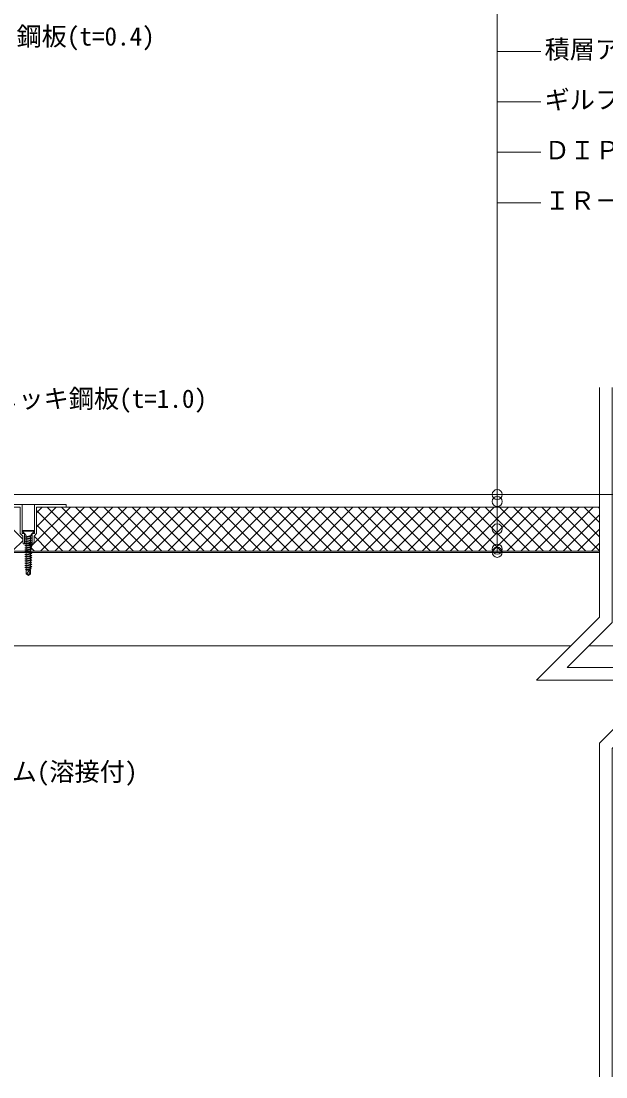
# Model space of a CAD drawing. Units: millimetres, scale not verified. Extents: x -1380 to 1380, y -955 to 955.
# Drawn here: x -160 to 305, y -522 to 316 of the extents above; entities that cross this region are included whole.
import ezdxf
from ezdxf.enums import TextEntityAlignment as Align

# ---------------------------------------------------------------- set-up
doc = ezdxf.new("R2010")
doc.units = ezdxf.units.MM
doc.header["$LTSCALE"] = 3
doc.linetypes.add('USER1', pattern=[9.525, 6.35, -3.175])
for name, color, linetype, lineweight in [('0-1_HATCH', 9, 'Continuous', 18), ('0-3_BOUSUI', 1, 'Continuous', 18), ('0-4_MOJI', 7, 'Continuous', 18), ('0-6_sunpo', 7, 'Continuous', 18), ('0-7_KANAMONO_SCREW', 4, 'Continuous', 18), ('0-8_dannnetu', 6, 'Continuous', 18), ('0-C_dekki', 3, 'USER1', 18), ('0-E_ZATU', 6, 'Continuous', 18)]:
    doc.layers.add(name, color=color, linetype=linetype, lineweight=lineweight)
doc.styles.add('ＭＳ ゴシック', font='')
doc.styles.get('ＭＳ ゴシック').set_extended_font_data('MS Gothic')

msp = doc.modelspace()

# ---------------------------------------------------------------- linework, layer by layer
at = {"layer": '0-1_HATCH'}
for p, q in [((-158.776, -95.32), (-184.137, -69.959)), ((-152.213, -101.259), (-120.913, -69.959)), ((-147.776, -74.37), (-143.364, -69.959)), ((-147.776, -85.596), (-132.139, -69.959)), ((-115.645, -104.774), (-147.776, -72.644)), ((-144.491, -104.762), (-109.688, -69.959)), ((-104.415, -104.779), (-139.236, -69.959)), ((-133.271, -104.767), (-98.463, -69.959)), ((-93.185, -104.784), (-128.011, -69.959)), ((-122.051, -104.772), (-87.237, -69.959)), ((-81.954, -104.789), (-116.785, -69.959)), ((-110.83, -104.777), (-76.012, -69.959)), ((-70.724, -104.794), (-105.56, -69.959)), ((-99.61, -104.782), (-64.787, -69.959)), ((-59.494, -104.799), (-94.335, -69.959)), ((-88.389, -104.786), (-53.562, -69.959)), ((-48.264, -104.804), (-83.109, -69.959)), ((-77.169, -104.791), (-42.336, -69.959)), ((-37.033, -104.809), (-71.884, -69.959)), ((-65.949, -104.796), (-31.111, -69.959)), ((-25.803, -104.814), (-60.659, -69.959)), ((-54.728, -104.801), (-19.886, -69.959)), ((-14.573, -104.819), (-49.433, -69.959)), ((-43.508, -104.806), (-8.66, -69.959)), ((-3.342, -104.824), (-38.208, -69.959)), ((-32.288, -104.811), (2.565, -69.959)), ((7.888, -104.829), (-26.983, -69.959)), ((-21.067, -104.816), (13.79, -69.959)), ((19.118, -104.834), (-15.757, -69.959)), ((-9.847, -104.821), (25.016, -69.959)), ((30.349, -104.839), (-4.532, -69.959)), ((1.373, -104.826), (36.241, -69.959)), ((41.579, -104.844), (6.693, -69.959)), ((12.594, -104.831), (47.466, -69.959)), ((52.809, -104.849), (17.919, -69.959)), ((23.814, -104.836), (58.692, -69.959)), ((64.039, -104.854), (29.144, -69.959)), ((35.034, -104.841), (69.917, -69.959)), ((75.27, -104.859), (40.369, -69.959)), ((46.255, -104.846), (81.142, -69.959)), ((86.5, -104.864), (51.595, -69.959)), ((57.475, -104.851), (92.368, -69.959)), ((97.73, -104.869), (62.82, -69.959)), ((68.695, -104.856), (103.593, -69.959)), ((108.961, -104.874), (74.045, -69.959)), ((79.916, -104.861), (114.818, -69.959)), ((120.191, -104.879), (85.271, -69.959)), ((91.136, -104.866), (126.044, -69.959)), ((131.421, -104.884), (96.496, -69.959)), ((102.356, -104.871), (137.269, -69.959)), ((142.652, -104.889), (107.721, -69.959)), ((113.577, -104.876), (148.494, -69.959)), ((153.882, -104.894), (118.946, -69.959)), ((124.797, -104.881), (159.72, -69.959)), ((165.112, -104.899), (130.172, -69.959)), ((136.017, -104.886), (170.945, -69.959)), ((176.342, -104.904), (141.397, -69.959)), ((147.238, -104.891), (182.17, -69.959)), ((187.573, -104.909), (152.622, -69.959)), ((158.458, -104.896), (193.396, -69.959)), ((198.803, -104.914), (163.848, -69.959)), ((169.678, -104.901), (204.621, -69.959)), ((210.033, -104.919), (175.073, -69.959)), ((180.899, -104.906), (215.846, -69.959)), ((221.264, -104.924), (186.298, -69.959)), ((192.119, -104.911), (227.071, -69.959)), ((232.494, -104.929), (197.524, -69.959)), ((203.339, -104.916), (238.297, -69.959)), ((243.724, -104.934), (208.749, -69.959)), ((214.56, -104.921), (249.522, -69.959)), ((254.955, -104.939), (219.974, -69.959)), ((225.78, -104.926), (260.747, -69.959)), ((266.185, -104.944), (231.2, -69.959)), ((237, -104.931), (271.973, -69.959)), ((277.415, -104.949), (242.425, -69.959)), ((248.221, -104.936), (283.198, -69.959)), ((288.646, -104.954), (253.65, -69.959)), ((259.441, -104.941), (294.423, -69.959)), ((299.537, -104.62), (264.876, -69.959)), ((299.537, -93.394), (276.101, -69.959)), ((299.537, -82.169), (287.326, -69.959)), ((299.537, -70.944), (298.552, -69.959)), ((270.662, -104.946), (299.537, -76.07)), ((-126.876, -104.769), (-147.776, -83.869)), ((281.882, -104.951), (299.537, -87.296)), ((-166.356, -104.175), (-158.776, -96.596)), ((-138.106, -104.764), (-149.776, -93.094)), ((293.102, -104.956), (299.537, -98.521)), ((-149.336, -104.759), (-152.232, -101.863))]:
    msp.add_line(p, q, dxfattribs=at)
at = {"layer": '0-3_BOUSUI'}
msp.add_lwpolyline([(-622.281, 201.041), (-490.139, 201.041), (-449.281, 160.184), (-449.281, -15.816), (-405.139, -59.959), (899.719, -59.959)], dxfattribs=at)
at = {"layer": '0-4_MOJI'}
for p, q in [((218.248, -105.772), (218.248, 331.711)), ((218.248, 291.711), (252.824, 291.711)), ((218.248, 251.711), (252.824, 251.711)), ((218.248, 211.711), (252.824, 211.711)), ((218.248, 171.711), (252.824, 171.711))]:
    msp.add_line(p, q, dxfattribs=at)
for centre in [(218.248, -59.959), (218.248, -65.49), (218.248, -87.244), (218.248, -103.308), (218.248, -105.772)]:
    msp.add_circle(centre, 4, dxfattribs=at)
at = {"layer": '0-6_sunpo'}
for points in [[(299.537, 25.034), (299.537, -157.255), (249.537, -207.255), (349.537, -207.255), (299.537, -257.255), (299.537, -522.159)], [(309.537, 25.034), (309.537, -161.397), (273.679, -197.255), (373.679, -197.255), (309.537, -261.397), (309.537, -522.159)]]:
    msp.add_lwpolyline(points, dxfattribs=at)
at = {"layer": '0-7_KANAMONO_SCREW'}
for p, q in [((-159.276, -88.459), (-149.276, -88.459)), ((-159.276, -88.959), (-159.276, -88.459)), ((-159.276, -88.959), (-156.856, -91.379)), ((-149.276, -88.959), (-149.276, -88.459)), ((-157.126, -93.384), (-156.126, -93.924)), ((-157.126, -95.134), (-156.126, -95.674)), ((-157.126, -96.884), (-156.126, -97.424)), ((-157.126, -98.634), (-156.126, -99.174)), ((-157.126, -100.384), (-156.126, -100.924)), ((-156.276, -92.509), (-156.338, -92.278)), ((-156.276, -92.509), (-156.126, -92.509)), ((-156.126, -93.384), (-152.426, -92.509)), ((-156.126, -93.384), (-156.126, -92.509)), ((-156.126, -93.924), (-156.126, -95.134)), ((-156.126, -95.134), (-152.426, -94.259)), ((-156.126, -95.674), (-156.126, -96.884)), ((-156.126, -96.884), (-152.426, -96.009)), ((-156.126, -97.424), (-152.426, -96.759)), ((-156.126, -97.424), (-156.126, -98.634)), ((-156.126, -98.634), (-152.426, -97.759)), ((-156.126, -99.174), (-156.126, -100.384)), ((-156.126, -100.384), (-152.426, -99.509)), ((-151.426, -92.509), (-152.426, -92.509)), ((-152.426, -93.259), (-152.426, -94.259)), ((-151.426, -94.259), (-152.426, -94.259)), ((-152.426, -95.009), (-152.426, -96.009)), ((-152.426, -96.759), (-151.426, -96.009)), ((-151.426, -96.009), (-152.426, -96.009)), ((-152.426, -96.759), (-152.426, -97.759)), ((-151.426, -97.759), (-152.426, -97.759)), ((-152.426, -98.509), (-152.426, -99.509)), ((-151.426, -99.509), (-152.426, -99.509)), ((-152.426, -100.259), (-152.426, -101.259)), ((-152.276, -92.509), (-152.214, -92.278)), ((-157.126, -102.134), (-156.126, -102.674)), ((-157.126, -103.884), (-156.126, -104.424)), ((-157.126, -105.634), (-156.126, -106.174)), ((-157.126, -107.384), (-156.126, -107.924)), ((-156.126, -100.924), (-156.126, -102.134)), ((-156.126, -102.134), (-152.426, -101.259)), ((-156.126, -102.674), (-156.126, -103.884)), ((-156.126, -103.884), (-152.426, -103.009)), ((-156.126, -104.424), (-156.126, -105.634)), ((-156.126, -105.634), (-152.426, -104.759)), ((-156.126, -106.174), (-156.126, -107.384)), ((-156.126, -107.384), (-152.426, -106.509)), ((-156.126, -107.924), (-156.126, -109.134)), ((-156.126, -109.134), (-151.426, -108.259)), ((-156.126, -109.134), (-152.426, -108.259)), ((-151.426, -101.259), (-152.426, -101.259)), ((-152.426, -102.009), (-152.426, -103.009)), ((-151.426, -103.009), (-152.426, -103.009)), ((-152.426, -103.759), (-152.426, -104.759)), ((-151.426, -104.759), (-152.426, -104.759)), ((-152.426, -105.509), (-152.426, -106.509)), ((-151.426, -106.509), (-152.426, -106.509)), ((-152.426, -107.259), (-152.426, -108.259)), ((-151.426, -108.259), (-152.426, -108.259)), ((-152.426, -109.009), (-151.426, -108.259)), ((-157.126, -109.134), (-156.126, -109.134)), ((-157.126, -109.134), (-156.126, -109.674)), ((-157.126, -110.884), (-156.126, -110.884)), ((-157.126, -110.884), (-156.126, -111.424)), ((-157.126, -112.634), (-156.126, -112.634)), ((-157.126, -114.384), (-156.126, -114.384)), ((-157.126, -114.384), (-156.126, -114.924)), ((-157.126, -116.134), (-156.126, -116.134)), ((-157.126, -116.134), (-156.126, -116.674)), ((-156.126, -109.674), (-152.426, -109.009)), ((-156.126, -109.674), (-156.126, -110.884)), ((-156.126, -110.884), (-151.426, -110.009)), ((-156.126, -110.884), (-152.426, -110.009)), ((-156.126, -111.424), (-152.426, -110.759)), ((-156.126, -111.424), (-156.126, -112.634)), ((-156.126, -112.634), (-151.426, -111.759)), ((-156.126, -112.634), (-152.426, -111.759)), ((-156.126, -113.174), (-156.126, -114.384)), ((-156.126, -114.384), (-151.426, -113.509)), ((-156.126, -114.384), (-152.426, -113.509)), ((-156.126, -114.924), (-152.426, -114.259)), ((-156.126, -114.924), (-156.126, -116.134)), ((-156.126, -116.134), (-151.426, -115.259)), ((-156.126, -116.134), (-152.426, -115.259)), ((-156.126, -116.674), (-152.426, -116.009)), ((-156.126, -116.674), (-156.126, -117.884)), ((-156.126, -117.884), (-151.426, -117.009)), ((-156.126, -117.884), (-152.426, -117.009)), ((-152.426, -109.009), (-152.426, -110.009)), ((-151.426, -110.009), (-152.426, -110.009)), ((-152.426, -110.759), (-151.426, -110.009)), ((-152.426, -110.759), (-152.426, -111.759)), ((-151.426, -111.759), (-152.426, -111.759)), ((-152.426, -112.509), (-151.426, -111.759)), ((-151.426, -113.509), (-152.426, -113.509)), ((-152.426, -114.259), (-151.426, -113.509)), ((-152.426, -114.259), (-152.426, -115.259)), ((-151.426, -115.259), (-152.426, -115.259)), ((-152.426, -116.009), (-151.426, -115.259)), ((-152.426, -116.009), (-152.426, -117.009)), ((-151.426, -117.009), (-152.426, -117.009)), ((-152.426, -117.759), (-151.426, -117.009)), ((-157.126, -117.884), (-156.126, -117.884)), ((-157.126, -117.884), (-156.126, -118.424)), ((-156.508, -119.459), (-155.708, -119.891)), ((-156.126, -118.424), (-152.426, -117.759)), ((-156.126, -118.424), (-155.708, -119.459)), ((-156.026, -119.891), (-156.026, -122.833)), ((-156.026, -119.891), (-152.526, -119.891)), ((-154.276, -124.059), (-156.026, -122.833)), ((-155.708, -119.459), (-151.948, -118.759)), ((-155.708, -119.891), (-152.748, -119.359)), ((-154.276, -124.059), (-155.017, -122.055)), ((-154.276, -124.059), (-152.526, -122.833)), ((-152.426, -117.759), (-152.748, -118.759)), ((-152.748, -119.359), (-152.748, -119.891))]:
    msp.add_line(p, q, dxfattribs=at)
for points in [[(-159.276, -88.959), (-149.276, -88.959), (-151.696, -91.379)], [(-157.126, -93.384), (-156.126, -93.384), (-151.426, -92.509)], [(-157.126, -95.134), (-156.126, -95.134), (-151.426, -94.259)], [(-157.126, -96.884), (-156.126, -96.884), (-151.426, -96.009)], [(-157.126, -98.634), (-156.126, -98.634), (-151.426, -97.759)], [(-157.126, -100.384), (-156.126, -100.384), (-151.426, -99.509)], [(-156.126, -93.924), (-152.426, -93.259), (-151.426, -92.509)], [(-156.126, -95.674), (-152.426, -95.009), (-151.426, -94.259)], [(-156.126, -99.174), (-152.426, -98.509), (-151.426, -97.759)], [(-156.126, -100.924), (-152.426, -100.259), (-151.426, -99.509)], [(-157.126, -102.134), (-156.126, -102.134), (-151.426, -101.259)], [(-157.126, -103.884), (-156.126, -103.884), (-151.426, -103.009)], [(-157.126, -105.634), (-156.126, -105.634), (-151.426, -104.759)], [(-157.126, -107.384), (-156.126, -107.384), (-151.426, -106.509)], [(-156.126, -102.674), (-152.426, -102.009), (-151.426, -101.259)], [(-156.126, -104.424), (-152.426, -103.759), (-151.426, -103.009)], [(-156.126, -106.174), (-152.426, -105.509), (-151.426, -104.759)], [(-156.126, -107.924), (-152.426, -107.259), (-151.426, -106.509)], [(-157.126, -112.634), (-156.126, -113.174), (-152.426, -112.509), (-152.426, -113.509)], [(-156.508, -119.459), (-155.708, -119.459), (-152.748, -118.759)], [(-154.276, -124.059), (-152.526, -119.891), (-152.526, -122.833)], [(-152.748, -119.359), (-151.948, -118.759), (-152.748, -118.759)]]:
    msp.add_lwpolyline(points, dxfattribs=at)
for centre, radius, start, end in [((-158.27, -92.793), 2, 14.93142, 45), ((-150.282, -92.793), 2, 135, 165.06858), ((-154.276, -124.059), 2.136, 110.30447, 145), ((-150.208, -125.076), 5.679, 114.08593, 147.8643)]:
    msp.add_arc(centre, radius, start, end, dxfattribs=at)
at = {"layer": '0-8_dannnetu'}
for p, q in [((-147.776, -69.959), (299.537, -69.959)), ((-295.281, -104.959), (299.537, -104.959))]:
    msp.add_line(p, q, dxfattribs=at)
at = {"layer": '0-C_dekki', "linetype": 'Continuous'}
for p, q in [((299.537, -104.959), (-485.281, -104.959)), ((299.537, -105.959), (-485.281, -105.959)), ((276.833, -179.959), (-390.281, -179.959)), ((544.719, -179.959), (290.975, -179.959))]:
    msp.add_line(p, q, dxfattribs=at)
at = {"layer": '0-E_ZATU'}
for p, q in [((-159.276, -67.959), (-149.276, -67.959)), ((-157.276, -98.959), (-151.276, -98.959))]:
    msp.add_line(p, q, dxfattribs=at)
for points in [[(-157.276, -90.959), (-159.276, -90.959), (-159.276, -67.959), (-184.276, -67.959), (-184.276, -69.959), (-160.776, -69.959), (-160.776, -90.959), (-158.776, -92.959), (-158.776, -96.959), (-158.276, -98.959), (-157.276, -98.959)], [(-151.276, -90.959), (-149.276, -90.959), (-149.276, -67.959), (-124.276, -67.959), (-124.276, -69.959), (-147.776, -69.959), (-147.776, -90.959), (-149.776, -92.959), (-149.776, -96.959), (-150.276, -98.959), (-151.276, -98.959)]]:
    msp.add_lwpolyline(points, close=True, dxfattribs=at)

# ---------------------------------------------------------------- texts
at = {"layer": '0-4_MOJI', "style": 'ＭＳ ゴシック'}
for s, p in [('捨笠木：溶融亜鉛メッキ鋼板(t=0.4)', (-383.638, 292.049)), ('積層アスファルト防水層', (255.824, 281.711)), ('ギルフォームＷ（t=35）', (255.824, 241.711)), ('ＤＩＰＳセメントＥＦ\u30000.35kg/m2\u3000ディスク併用', (255.824, 201.711)), ('ＩＲ－ＤＩＰ７５０', (255.824, 161.711)), ('溶融亜鉛メッキ鋼板(t=1.0)', (-262.135, 4.458)), ('タイトフレーム(溶接付)', (-287.499, -291.613))]:
    msp.add_text(s, height=14.66, dxfattribs=at).set_placement(p, align=Align.BOTTOM_LEFT)

doc.saveas('drawing.dxf')
